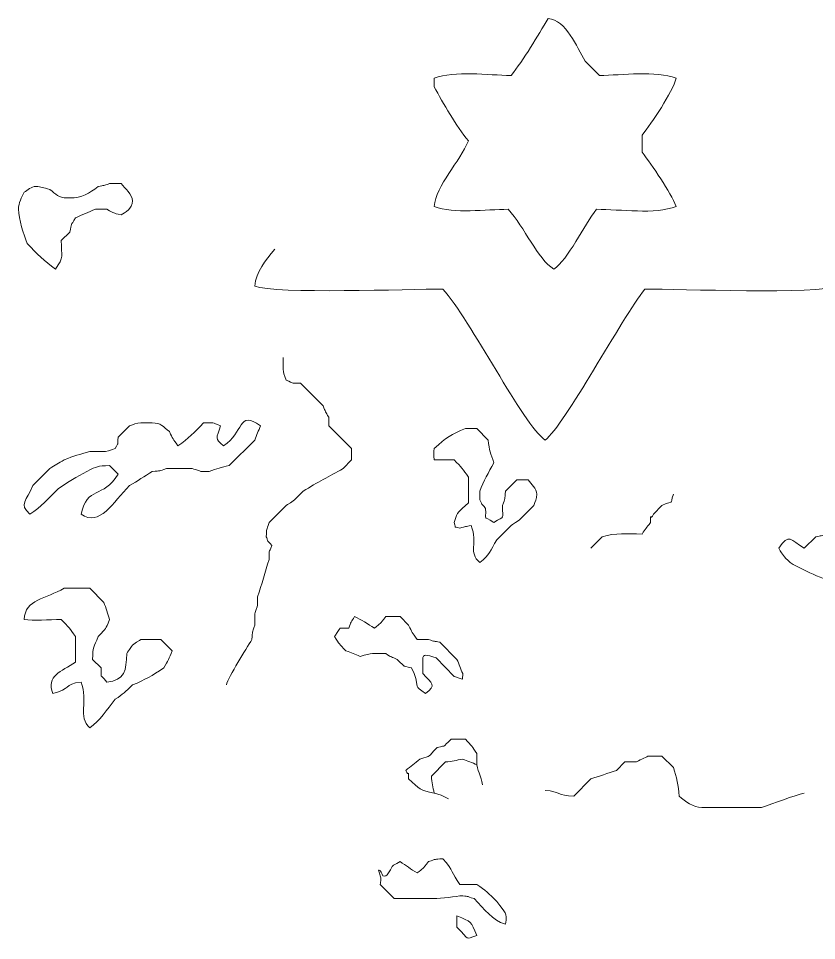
# Model space of a CAD drawing. Header units: millimetres. Extents: x -1760 to -1105, y 422 to 906.
# Drawn here: x -1323.11 to -1283.86, y 502.15 to 547.48 of the extents above; entities that cross this region are included whole.
import ezdxf

# ---------------------------------------------------------------- set-up
doc = ezdxf.new("R2010")
doc.units = ezdxf.units.MM
doc.header["$MEASUREMENT"] = 0
doc.layers.add('layer 1', color=7, linetype='Continuous')

msp = doc.modelspace()

# ---------------------------------------------------------------- linework, layer by layer
at = {"layer": 'layer 1', "color": 225, "lineweight": 0}
for points, knots in [([(-1290.7655, 538.2358), (-1291.8204, 537.8264), (-1293.5, 538.0957), (-1294.6857, 538.0959), (-1294.6857, 538.0959), (-1295.3085, 537.3065), (-1296.0821, 535.622), (-1296.7857, 535.1555), (-1296.7857, 535.1555), (-1297.5853, 535.6557), (-1298.2185, 537.2212), (-1299.0259, 538.0957), (-1299.0259, 538.0957), (-1300.1359, 538.0959), (-1301.6805, 537.8532), (-1302.666, 538.2358), (-1302.666, 538.2358), (-1302.5866, 539.2692), (-1301.3956, 540.435), (-1300.9861, 541.4559), (-1300.9861, 541.4559), (-1301.5722, 542.1787), (-1302.2349, 543.3104), (-1302.666, 544.1162), (-1302.666, 544.1162), (-1302.666, 544.1162), (-1302.666, 544.5363), (-1302.666, 544.5363), (-1302.666, 544.5363), (-1301.6458, 544.9323), (-1300.0337, 544.676), (-1298.8858, 544.6762), (-1298.8858, 544.6762), (-1298.2679, 545.4384), (-1297.5723, 546.6309), (-1297.0657, 547.4764), (-1297.0657, 547.4764), (-1296.1633, 547.3875), (-1295.6704, 546.0857), (-1295.2457, 545.3765), (-1295.2457, 545.3765), (-1295.2457, 545.3765), (-1294.5456, 544.6762), (-1294.5456, 544.6762), (-1294.5456, 544.6762), (-1293.398, 544.6764), (-1291.7857, 544.9323), (-1290.7656, 544.5363), (-1290.7656, 544.5363), (-1290.9493, 543.8452), (-1291.9649, 542.3452), (-1292.4455, 541.7362), (-1292.4455, 541.7362), (-1292.4455, 541.7362), (-1292.4455, 540.8959), (-1292.4455, 540.8959), (-1292.4455, 540.8959), (-1291.9416, 540.2744), (-1291.0584, 538.9286), (-1290.7655, 538.2358)], [0, 0, 0, 0, 0.0625, 0.0625, 0.0625, 0.0625, 0.125, 0.125, 0.125, 0.125, 0.1875, 0.1875, 0.1875, 0.1875, 0.25, 0.25, 0.25, 0.25, 0.3125, 0.3125, 0.3125, 0.3125, 0.375, 0.375, 0.375, 0.375, 0.4375, 0.4375, 0.4375, 0.4375, 0.5, 0.5, 0.5, 0.5, 0.5625, 0.5625, 0.5625, 0.5625, 0.625, 0.625, 0.625, 0.625, 0.6875, 0.6875, 0.6875, 0.6875, 0.75, 0.75, 0.75, 0.75, 0.8125, 0.8125, 0.8125, 0.8125, 0.875, 0.875, 0.875, 0.875, 1, 1, 1, 1]), ([(-1318.0669, 537.8158), (-1318.4952, 537.932), (-1318.346, 537.8798), (-1318.7668, 538.0955), (-1318.7668, 538.0955), (-1318.7668, 538.0955), (-1319.3267, 538.0957), (-1319.3267, 538.0957), (-1319.3267, 538.0957), (-1319.6652, 537.9599), (-1319.9754, 537.8299), (-1320.3069, 537.6756), (-1320.3069, 537.6756), (-1320.5552, 537.2547), (-1320.4894, 537.438), (-1320.5868, 536.9758), (-1320.5868, 536.9758), (-1320.5868, 536.9758), (-1321.0068, 536.5558), (-1321.0068, 536.5558), (-1321.0068, 536.5558), (-1321.0068, 535.769), (-1320.8521, 535.7658), (-1321.2869, 535.1555), (-1321.2869, 535.1555), (-1321.8522, 535.5377), (-1322.1798, 535.9085), (-1322.6869, 536.4156), (-1322.6869, 536.4156), (-1322.8414, 536.8621), (-1323.1068, 537.6066), (-1323.1068, 538.0959), (-1323.1068, 538.0959), (-1323.1068, 538.4305), (-1322.9537, 538.6631), (-1322.8269, 538.9358), (-1322.8269, 538.9358), (-1322.6699, 539.0366), (-1322.46, 539.2159), (-1322.2669, 539.2158), (-1322.2669, 539.2158), (-1321.9635, 539.2158), (-1321.9198, 539.1427), (-1321.567, 539.0761), (-1321.567, 539.0761), (-1321.2576, 538.8316), (-1321.1428, 538.6559), (-1320.727, 538.6561), (-1320.727, 538.6561), (-1320.727, 538.6561), (-1320.587, 538.6561), (-1320.587, 538.6561), (-1320.587, 538.6561), (-1319.9941, 538.6559), (-1319.6355, 538.8616), (-1319.1872, 539.2159), (-1319.1872, 539.2159), (-1318.8862, 539.2791), (-1318.9462, 539.2502), (-1318.627, 539.3558), (-1318.627, 539.3558), (-1318.627, 539.3558), (-1318.0669, 539.356), (-1318.0669, 539.356), (-1318.0669, 539.356), (-1317.859, 539.1306), (-1317.5071, 538.8256), (-1317.5071, 538.5159), (-1317.5071, 538.5159), (-1317.5071, 538.1118), (-1317.8489, 537.9587), (-1318.0671, 537.8161), (-1318.0671, 537.8161), (-1318.0671, 537.8161), (-1318.0669, 537.8158), (-1318.0669, 537.8158)], [0, 0, 0, 0, 0.05, 0.05, 0.05, 0.05, 0.1, 0.1, 0.1, 0.1, 0.15, 0.15, 0.15, 0.15, 0.2, 0.2, 0.2, 0.2, 0.25, 0.25, 0.25, 0.25, 0.3, 0.3, 0.3, 0.3, 0.35, 0.35, 0.35, 0.35, 0.4, 0.4, 0.4, 0.4, 0.45, 0.45, 0.45, 0.45, 0.5, 0.5, 0.5, 0.5, 0.55, 0.55, 0.55, 0.55, 0.6, 0.6, 0.6, 0.6, 0.65, 0.65, 0.65, 0.65, 0.7, 0.7, 0.7, 0.7, 0.75, 0.75, 0.75, 0.75, 0.8, 0.8, 0.8, 0.8, 0.85, 0.85, 0.85, 0.85, 0.9, 0.9, 0.9, 0.9, 1, 1, 1, 1]), ([(-1310.5066, 536.1353), (-1310.9687, 535.5653), (-1311.4305, 535.0463), (-1311.4868, 534.315), (-1311.4868, 534.315), (-1310.4734, 533.9218), (-1303.8721, 534.175), (-1302.2464, 534.175), (-1302.2464, 534.175), (-1300.8843, 532.6997), (-1298.2958, 527.477), (-1297.2063, 526.7547), (-1297.2063, 526.7547), (-1296.267, 527.4632), (-1293.434, 532.746), (-1292.306, 534.1751), (-1292.306, 534.1751), (-1290.6439, 534.175), (-1283.814, 533.9158), (-1282.7851, 534.3152), (-1282.7851, 534.3152), (-1283.0411, 534.7934), (-1283.2034, 534.9006), (-1283.3452, 535.4351)], [0, 0, 0, 0, 0.1428571, 0.1428571, 0.1428571, 0.1428571, 0.2857143, 0.2857143, 0.2857143, 0.2857143, 0.4285714, 0.4285714, 0.4285714, 0.4285714, 0.5714286, 0.5714286, 0.5714286, 0.5714286, 0.7142857, 0.7142857, 0.7142857, 0.7142857, 1, 1, 1, 1]), ([(-1312.8878, 514.7139), (-1312.7615, 515.1533), (-1311.9147, 516.475), (-1311.6277, 516.9539), (-1311.6277, 516.9539), (-1311.5898, 517.4347), (-1311.6327, 517.2065), (-1311.4877, 517.654), (-1311.4877, 517.654), (-1311.4877, 517.654), (-1311.4877, 518.2138), (-1311.4877, 518.2138), (-1311.4877, 518.2138), (-1311.4843, 518.2221), (-1311.3561, 518.6107), (-1311.3476, 518.6338), (-1311.3476, 518.6338), (-1311.3476, 518.6338), (-1311.3476, 519.0538), (-1311.3476, 519.0538), (-1311.3476, 519.0538), (-1311.1372, 519.6628), (-1310.9984, 520.265), (-1310.7878, 520.8739), (-1310.7878, 520.8739), (-1310.7878, 521.4366), (-1310.8119, 521.151), (-1310.6477, 521.574), (-1310.6477, 521.574), (-1310.9386, 521.8649), (-1310.8329, 521.8273), (-1310.9276, 521.9938), (-1310.9276, 521.9938), (-1310.8899, 522.4746), (-1310.9326, 522.2462), (-1310.7879, 522.6939), (-1310.7879, 522.6939), (-1310.7879, 522.6939), (-1309.9478, 523.534), (-1309.9478, 523.534), (-1309.9478, 523.534), (-1309.9312, 523.5423), (-1309.5516, 523.7988), (-1309.5278, 523.8138), (-1309.5278, 523.8138), (-1309.5278, 523.8138), (-1309.1078, 524.2339), (-1309.1078, 524.2339), (-1309.1078, 524.2339), (-1308.4099, 524.6902), (-1307.8306, 524.9449), (-1307.1476, 525.354), (-1307.1476, 525.354), (-1307.1476, 525.354), (-1306.7277, 525.7738), (-1306.7277, 525.7738), (-1306.7277, 525.7738), (-1306.7277, 525.7738), (-1306.7278, 526.3338), (-1306.7278, 526.3338), (-1306.7278, 526.3338), (-1306.7278, 526.3338), (-1307.8479, 527.4539), (-1307.8479, 527.4539), (-1307.8479, 527.4539), (-1307.8479, 527.4539), (-1307.8479, 527.8739), (-1307.8479, 527.8739), (-1307.8479, 527.8739), (-1308.0213, 528.1448), (-1308.0095, 528.1446), (-1308.1278, 528.4341), (-1308.1278, 528.4341), (-1308.1278, 528.4341), (-1309.2479, 529.554), (-1309.2479, 529.554), (-1309.2479, 529.554), (-1309.8106, 529.5541), (-1309.5248, 529.53), (-1309.948, 529.694), (-1309.948, 529.694), (-1310.1559, 530.2299), (-1310.0878, 530.2078), (-1310.0878, 530.8141)], [0, 0, 0, 0, 0.0454545, 0.0454545, 0.0454545, 0.0454545, 0.0909091, 0.0909091, 0.0909091, 0.0909091, 0.1363636, 0.1363636, 0.1363636, 0.1363636, 0.1818182, 0.1818182, 0.1818182, 0.1818182, 0.2272727, 0.2272727, 0.2272727, 0.2272727, 0.2727273, 0.2727273, 0.2727273, 0.2727273, 0.3181818, 0.3181818, 0.3181818, 0.3181818, 0.3636364, 0.3636364, 0.3636364, 0.3636364, 0.4090909, 0.4090909, 0.4090909, 0.4090909, 0.4545455, 0.4545455, 0.4545455, 0.4545455, 0.5, 0.5, 0.5, 0.5, 0.5454545, 0.5454545, 0.5454545, 0.5454545, 0.5909091, 0.5909091, 0.5909091, 0.5909091, 0.6363636, 0.6363636, 0.6363636, 0.6363636, 0.6818182, 0.6818182, 0.6818182, 0.6818182, 0.7272727, 0.7272727, 0.7272727, 0.7272727, 0.7727273, 0.7727273, 0.7727273, 0.7727273, 0.8181818, 0.8181818, 0.8181818, 0.8181818, 0.8636364, 0.8636364, 0.8636364, 0.8636364, 0.9090909, 0.9090909, 0.9090909, 0.9090909, 1, 1, 1, 1]), ([(-1311.4871, 526.7547), (-1311.4871, 526.7547), (-1312.7472, 525.4946), (-1312.7472, 525.4946), (-1312.7472, 525.4946), (-1313.1441, 525.4193), (-1313.3593, 525.3418), (-1313.7273, 525.2146), (-1313.7273, 525.2146), (-1313.7273, 525.2146), (-1314.1472, 525.2146), (-1314.1472, 525.2146), (-1314.1472, 525.2146), (-1314.1555, 525.218), (-1314.5438, 525.3461), (-1314.5672, 525.3543), (-1314.5672, 525.3543), (-1314.5672, 525.3543), (-1315.2671, 525.3545), (-1315.2671, 525.3545), (-1315.2671, 525.3545), (-1315.2671, 525.3545), (-1315.4072, 525.3545), (-1315.4072, 525.3545), (-1315.4072, 525.3545), (-1315.4072, 525.3545), (-1315.8271, 525.3543), (-1315.8271, 525.3543), (-1315.8271, 525.3543), (-1316.2381, 525.2182), (-1316.0847, 525.2485), (-1316.5271, 525.2146), (-1316.5271, 525.2146), (-1316.9146, 524.9612), (-1317.2561, 524.7486), (-1317.6471, 524.5144), (-1317.6471, 524.5144), (-1318.4671, 523.6945), (-1319.1163, 522.4653), (-1320.0273, 523.1144), (-1320.0273, 523.1144), (-1319.734, 524.5064), (-1318.9584, 523.8466), (-1318.2071, 525.0746), (-1318.2071, 525.0746), (-1318.2071, 525.0746), (-1318.6271, 525.4944), (-1318.6271, 525.4944), (-1318.6271, 525.4944), (-1319.2708, 525.4796), (-1319.1974, 525.4699), (-1319.7472, 525.2145), (-1319.7472, 525.2145), (-1320.2515, 524.9448), (-1320.6607, 524.6929), (-1321.1474, 524.3745), (-1321.1474, 524.3745), (-1321.6335, 523.8884), (-1321.9938, 523.4532), (-1322.5475, 523.1144), (-1322.5475, 523.1144), (-1323.1113, 523.5988), (-1322.7054, 523.7714), (-1322.4075, 524.5144), (-1322.4075, 524.5144), (-1322.4075, 524.5144), (-1321.5675, 525.3545), (-1321.5675, 525.3545), (-1321.5675, 525.3545), (-1321.3146, 525.5235), (-1321.1285, 525.635), (-1320.8676, 525.7743), (-1320.8676, 525.7743), (-1320.3615, 526.0096), (-1320.1158, 526.0296), (-1319.6077, 526.1943), (-1319.6077, 526.1943), (-1318.9871, 526.1945), (-1318.8988, 526.1204), (-1318.3474, 526.3344), (-1318.3474, 526.3344), (-1318.1731, 526.739), (-1318.2474, 526.3852), (-1318.2073, 526.8944), (-1318.2073, 526.8944), (-1318.2073, 526.8944), (-1317.6473, 527.4544), (-1317.6473, 527.4544), (-1317.6473, 527.4544), (-1317.4429, 527.528), (-1317.328, 527.5943), (-1317.0874, 527.5943), (-1317.0874, 527.5943), (-1317.0874, 527.5943), (-1316.5274, 527.5945), (-1316.5274, 527.5945), (-1316.5274, 527.5945), (-1316.1115, 527.5945), (-1315.9968, 527.4184), (-1315.6875, 527.1743), (-1315.6875, 527.1743), (-1315.5075, 526.796), (-1315.5303, 526.8325), (-1315.2673, 526.4746), (-1315.2673, 526.4746), (-1314.7399, 526.8309), (-1314.481, 527.1209), (-1314.0072, 527.5946), (-1314.0072, 527.5946), (-1313.4318, 527.5945), (-1313.6461, 527.6405), (-1313.1672, 527.4544), (-1313.1672, 527.4544), (-1313.3741, 526.8162), (-1313.4729, 526.8572), (-1313.0272, 526.4744), (-1313.0272, 526.4744), (-1312.0205, 527.1043), (-1312.3253, 528.2512), (-1311.2072, 527.4546), (-1311.2072, 527.4546), (-1311.3046, 527.2172), (-1311.4026, 526.9953), (-1311.4873, 526.7547), (-1311.4873, 526.7547), (-1311.4873, 526.7547), (-1311.4871, 526.7547), (-1311.4871, 526.7547)], [0, 0, 0, 0, 0.030303, 0.030303, 0.030303, 0.030303, 0.0606061, 0.0606061, 0.0606061, 0.0606061, 0.0909091, 0.0909091, 0.0909091, 0.0909091, 0.1212121, 0.1212121, 0.1212121, 0.1212121, 0.1515152, 0.1515152, 0.1515152, 0.1515152, 0.1818182, 0.1818182, 0.1818182, 0.1818182, 0.2121212, 0.2121212, 0.2121212, 0.2121212, 0.2424242, 0.2424242, 0.2424242, 0.2424242, 0.2727273, 0.2727273, 0.2727273, 0.2727273, 0.3030303, 0.3030303, 0.3030303, 0.3030303, 0.3333333, 0.3333333, 0.3333333, 0.3333333, 0.3636364, 0.3636364, 0.3636364, 0.3636364, 0.3939394, 0.3939394, 0.3939394, 0.3939394, 0.4242424, 0.4242424, 0.4242424, 0.4242424, 0.4545455, 0.4545455, 0.4545455, 0.4545455, 0.4848485, 0.4848485, 0.4848485, 0.4848485, 0.5151515, 0.5151515, 0.5151515, 0.5151515, 0.5454545, 0.5454545, 0.5454545, 0.5454545, 0.5757576, 0.5757576, 0.5757576, 0.5757576, 0.6060606, 0.6060606, 0.6060606, 0.6060606, 0.6363636, 0.6363636, 0.6363636, 0.6363636, 0.6666667, 0.6666667, 0.6666667, 0.6666667, 0.6969697, 0.6969697, 0.6969697, 0.6969697, 0.7272727, 0.7272727, 0.7272727, 0.7272727, 0.7575758, 0.7575758, 0.7575758, 0.7575758, 0.7878788, 0.7878788, 0.7878788, 0.7878788, 0.8181818, 0.8181818, 0.8181818, 0.8181818, 0.8484848, 0.8484848, 0.8484848, 0.8484848, 0.8787879, 0.8787879, 0.8787879, 0.8787879, 0.9090909, 0.9090909, 0.9090909, 0.9090909, 0.9393939, 0.9393939, 0.9393939, 0.9393939, 1, 1, 1, 1]), ([(-1300.846, 522.5545), (-1301.1468, 522.4914), (-1301.087, 522.5203), (-1301.406, 522.4145), (-1301.406, 522.4145), (-1301.7631, 522.5491), (-1301.5512, 522.3374), (-1301.686, 522.6944), (-1301.686, 522.6944), (-1301.5085, 523.3118), (-1301.4782, 523.1825), (-1300.9861, 523.6746), (-1300.9861, 523.6746), (-1300.9861, 523.6746), (-1300.9861, 524.9347), (-1300.9861, 524.9347), (-1300.9861, 524.9347), (-1301.2519, 525.3281), (-1301.326, 525.4066), (-1301.6861, 525.7747), (-1301.6861, 525.7747), (-1301.6861, 525.7747), (-1302.6662, 525.7747), (-1302.6662, 525.7747), (-1302.6662, 525.7747), (-1302.681, 525.9918), (-1302.714, 525.9177), (-1302.6662, 526.3347), (-1302.6662, 526.3347), (-1302.083, 526.873), (-1301.813, 527.0394), (-1301.1261, 527.3149), (-1301.1261, 527.3149), (-1301.1261, 527.3149), (-1300.5661, 527.3151), (-1300.5661, 527.3151), (-1300.5661, 527.3151), (-1300.5661, 527.3151), (-1300.0061, 526.7549), (-1300.0061, 526.7549), (-1300.0061, 526.7549), (-1299.9664, 526.2377), (-1299.8845, 526.0929), (-1299.7263, 525.635), (-1299.7263, 525.635), (-1300.0129, 525.1563), (-1300.2211, 524.7462), (-1300.426, 524.2346), (-1300.426, 524.2346), (-1300.426, 524.2346), (-1300.426, 523.8147), (-1300.426, 523.8147), (-1300.426, 523.8147), (-1300.2701, 523.4721), (-1300.3705, 523.6787), (-1300.1461, 523.3947), (-1300.1461, 523.3947), (-1300.0777, 522.6999), (-1300.3232, 523.0998), (-1299.7261, 522.6949), (-1299.7261, 522.6949), (-1299.1566, 523.0812), (-1299.3226, 522.7814), (-1299.3061, 523.5349), (-1299.3061, 523.5349), (-1299.17, 523.9459), (-1299.2003, 523.7924), (-1299.1663, 524.2348), (-1299.1663, 524.2348), (-1299.1663, 524.2348), (-1298.6062, 524.7948), (-1298.6062, 524.7948), (-1298.6062, 524.7948), (-1298.6062, 524.7948), (-1298.0462, 524.795), (-1298.0462, 524.795), (-1298.0462, 524.795), (-1297.8885, 524.5994), (-1297.6262, 524.3609), (-1297.6264, 524.0948), (-1297.6264, 524.0948), (-1297.6262, 523.8512), (-1297.697, 523.7437), (-1297.7663, 523.5349), (-1297.7663, 523.5349), (-1297.7663, 523.5349), (-1298.4664, 522.835), (-1298.4664, 522.835), (-1298.4664, 522.835), (-1298.4829, 522.8267), (-1298.8624, 522.5701), (-1298.8862, 522.5549), (-1298.8862, 522.5549), (-1298.8862, 522.5549), (-1299.5861, 521.8552), (-1299.5861, 521.8552), (-1299.5861, 521.8552), (-1299.908, 521.3175), (-1299.9381, 521.1032), (-1300.426, 520.7347), (-1300.426, 520.7347), (-1301.0123, 521.2383), (-1300.5035, 521.6719), (-1300.846, 522.5551), (-1300.846, 522.5551), (-1300.846, 522.5551), (-1300.846, 522.5545), (-1300.846, 522.5545)], [0, 0, 0, 0, 0.0357143, 0.0357143, 0.0357143, 0.0357143, 0.0714286, 0.0714286, 0.0714286, 0.0714286, 0.1071429, 0.1071429, 0.1071429, 0.1071429, 0.1428571, 0.1428571, 0.1428571, 0.1428571, 0.1785714, 0.1785714, 0.1785714, 0.1785714, 0.2142857, 0.2142857, 0.2142857, 0.2142857, 0.25, 0.25, 0.25, 0.25, 0.2857143, 0.2857143, 0.2857143, 0.2857143, 0.3214286, 0.3214286, 0.3214286, 0.3214286, 0.3571429, 0.3571429, 0.3571429, 0.3571429, 0.3928571, 0.3928571, 0.3928571, 0.3928571, 0.4285714, 0.4285714, 0.4285714, 0.4285714, 0.4642857, 0.4642857, 0.4642857, 0.4642857, 0.5, 0.5, 0.5, 0.5, 0.5357143, 0.5357143, 0.5357143, 0.5357143, 0.5714286, 0.5714286, 0.5714286, 0.5714286, 0.6071429, 0.6071429, 0.6071429, 0.6071429, 0.6428571, 0.6428571, 0.6428571, 0.6428571, 0.6785714, 0.6785714, 0.6785714, 0.6785714, 0.7142857, 0.7142857, 0.7142857, 0.7142857, 0.75, 0.75, 0.75, 0.75, 0.7857143, 0.7857143, 0.7857143, 0.7857143, 0.8214286, 0.8214286, 0.8214286, 0.8214286, 0.8571429, 0.8571429, 0.8571429, 0.8571429, 0.8928571, 0.8928571, 0.8928571, 0.8928571, 0.9285714, 0.9285714, 0.9285714, 0.9285714, 1, 1, 1, 1]), ([(-1294.9656, 521.4343), (-1294.9656, 521.4343), (-1294.4057, 521.9943), (-1294.4057, 521.9943), (-1294.4057, 521.9943), (-1293.7409, 522.2099), (-1293.188, 522.1344), (-1292.4455, 522.1342), (-1292.4455, 522.1342), (-1292.276, 522.3991), (-1292.2302, 522.4408), (-1292.0256, 522.6944), (-1292.0256, 522.6944), (-1292.0256, 523.2523), (-1292.049, 522.7348), (-1291.8857, 523.1144), (-1291.8857, 523.1144), (-1291.8857, 523.1144), (-1291.4659, 523.5342), (-1291.4659, 523.5342), (-1291.4659, 523.5342), (-1290.8037, 523.8635), (-1291.1032, 523.4749), (-1290.9057, 524.0941)], [0, 0, 0, 0, 0.1428571, 0.1428571, 0.1428571, 0.1428571, 0.2857143, 0.2857143, 0.2857143, 0.2857143, 0.4285714, 0.4285714, 0.4285714, 0.4285714, 0.5714286, 0.5714286, 0.5714286, 0.5714286, 0.7142857, 0.7142857, 0.7142857, 0.7142857, 1, 1, 1, 1]), ([(-1277.1857, 519.8941), (-1277.6574, 520.1828), (-1277.7547, 520.3232), (-1278.1657, 520.734), (-1278.1657, 520.734), (-1278.2896, 521.0784), (-1278.2439, 520.9741), (-1278.3058, 521.2941), (-1278.3058, 521.2941), (-1278.6189, 521.6802), (-1278.7718, 521.8917), (-1279.1457, 522.2743), (-1279.1457, 522.2743), (-1279.1457, 522.2743), (-1279.7058, 522.2743), (-1279.7058, 522.2743), (-1279.7058, 522.2743), (-1280.0483, 522.1182), (-1279.8419, 522.2185), (-1280.1258, 521.9943), (-1280.1258, 521.9943), (-1280.6793, 521.9827), (-1280.7295, 521.8938), (-1281.2458, 521.8545), (-1281.2458, 521.8545), (-1281.827, 521.286), (-1282.1669, 521.2863), (-1282.3659, 520.5942), (-1282.3659, 520.5942), (-1281.912, 519.9093), (-1281.2077, 519.9542), (-1280.4059, 519.4741), (-1280.4059, 519.4741), (-1280.0776, 519.1458), (-1280.1811, 519.2376), (-1279.9859, 518.9141), (-1279.9859, 518.9141), (-1280.3734, 518.392), (-1280.3663, 518.5094), (-1281.1059, 518.8753), (-1281.1059, 518.8753), (-1281.6203, 519.1298), (-1281.9965, 519.2799), (-1282.5061, 519.5087), (-1282.5061, 519.5087), (-1283.4122, 519.9156), (-1284.3208, 520.228), (-1285.1664, 520.7342), (-1285.1664, 520.7342), (-1285.5222, 521.09), (-1285.4899, 521.0477), (-1285.7262, 521.4345), (-1285.7262, 521.4345), (-1285.1985, 522.2123), (-1285.1696, 521.8493), (-1284.4661, 521.4343), (-1284.4661, 521.4343), (-1284.4661, 521.4343), (-1283.9063, 521.9943), (-1283.9063, 521.9943), (-1283.9063, 521.9943), (-1283.6055, 522.0575), (-1283.6653, 522.0286), (-1283.3462, 522.1342), (-1283.3462, 522.1342), (-1282.933, 522.0476), (-1282.9243, 522.1259), (-1282.7862, 522.1344), (-1282.7862, 522.1344), (-1282.5204, 522.5276), (-1282.4465, 522.6062), (-1282.0863, 522.9743), (-1282.0863, 522.9743), (-1282.0863, 522.9743), (-1281.2463, 522.9745), (-1281.2463, 522.9745), (-1281.2463, 522.9745), (-1280.9871, 523.1835), (-1280.8052, 523.3246), (-1280.5464, 523.5344), (-1280.5464, 523.5344), (-1280.2457, 523.5973), (-1280.3055, 523.5684), (-1279.9864, 523.6744), (-1279.9864, 523.6744), (-1279.9864, 523.6744), (-1278.8665, 523.6744), (-1278.8665, 523.6744), (-1278.8665, 523.6744), (-1278.8665, 523.6744), (-1278.1663, 522.9743), (-1278.1663, 522.9743), (-1278.1663, 522.9743), (-1277.6777, 522.2272), (-1277.3452, 521.6072), (-1276.9063, 520.8743), (-1276.9063, 520.8743), (-1276.864, 520.1058), (-1276.5818, 520.3627), (-1277.1862, 519.8941), (-1277.1862, 519.8941), (-1277.1862, 519.8941), (-1277.1857, 519.8941), (-1277.1857, 519.8941)], [0, 0, 0, 0, 0.037037, 0.037037, 0.037037, 0.037037, 0.0740741, 0.0740741, 0.0740741, 0.0740741, 0.1111111, 0.1111111, 0.1111111, 0.1111111, 0.1481481, 0.1481481, 0.1481481, 0.1481481, 0.1851852, 0.1851852, 0.1851852, 0.1851852, 0.2222222, 0.2222222, 0.2222222, 0.2222222, 0.2592593, 0.2592593, 0.2592593, 0.2592593, 0.2962963, 0.2962963, 0.2962963, 0.2962963, 0.3333333, 0.3333333, 0.3333333, 0.3333333, 0.3703704, 0.3703704, 0.3703704, 0.3703704, 0.4074074, 0.4074074, 0.4074074, 0.4074074, 0.4444444, 0.4444444, 0.4444444, 0.4444444, 0.4814815, 0.4814815, 0.4814815, 0.4814815, 0.5185185, 0.5185185, 0.5185185, 0.5185185, 0.5555556, 0.5555556, 0.5555556, 0.5555556, 0.5925926, 0.5925926, 0.5925926, 0.5925926, 0.6296296, 0.6296296, 0.6296296, 0.6296296, 0.6666667, 0.6666667, 0.6666667, 0.6666667, 0.7037037, 0.7037037, 0.7037037, 0.7037037, 0.7407407, 0.7407407, 0.7407407, 0.7407407, 0.7777778, 0.7777778, 0.7777778, 0.7777778, 0.8148148, 0.8148148, 0.8148148, 0.8148148, 0.8518519, 0.8518519, 0.8518519, 0.8518519, 0.8888889, 0.8888889, 0.8888889, 0.8888889, 0.9259259, 0.9259259, 0.9259259, 0.9259259, 1, 1, 1, 1]), ([(-1315.9668, 515.5542), (-1316.56, 515.1664), (-1316.856, 514.9753), (-1317.5071, 514.7143), (-1317.5071, 514.7143), (-1317.8754, 514.3537), (-1317.9537, 514.28), (-1318.347, 514.014), (-1318.347, 514.014), (-1318.7587, 513.5064), (-1319.1034, 512.9478), (-1319.6071, 512.614), (-1319.6071, 512.614), (-1320.2067, 513.1291), (-1319.6694, 513.9329), (-1320.0271, 514.8542), (-1320.0271, 514.8542), (-1320.9069, 514.7674), (-1320.5067, 514.4882), (-1321.4271, 514.2943), (-1321.4271, 514.2943), (-1321.7488, 515.172), (-1321.0279, 515.3629), (-1320.307, 515.8343), (-1320.307, 515.8343), (-1320.307, 515.8343), (-1320.3072, 517.0945), (-1320.3072, 517.0945), (-1320.3072, 517.0945), (-1320.573, 517.4878), (-1320.6469, 517.5663), (-1321.007, 517.9344), (-1321.007, 517.9344), (-1321.6236, 517.9344), (-1322.3791, 517.8452), (-1322.8271, 517.9344), (-1322.8271, 517.9344), (-1322.7923, 518.9358), (-1321.7467, 518.9474), (-1320.8671, 519.4745), (-1320.8671, 519.4745), (-1320.8671, 519.4745), (-1319.607, 519.4745), (-1319.607, 519.4745), (-1319.607, 519.4745), (-1319.607, 519.4745), (-1318.9069, 518.7744), (-1318.9069, 518.7744), (-1318.9069, 518.7744), (-1318.81, 518.4941), (-1318.7241, 518.2149), (-1318.627, 517.9344), (-1318.627, 517.9344), (-1318.8653, 517.3707), (-1318.736, 517.5831), (-1319.187, 517.0943), (-1319.187, 517.0943), (-1319.4006, 516.5614), (-1319.4533, 516.5993), (-1319.4669, 515.9742), (-1319.4669, 515.9742), (-1319.4669, 515.9742), (-1319.0471, 515.5544), (-1319.0471, 515.5544), (-1319.0471, 515.5544), (-1318.9896, 514.8236), (-1319.1674, 515.4161), (-1318.767, 514.8543), (-1318.767, 514.8543), (-1317.8761, 514.9424), (-1317.8048, 515.4373), (-1317.7868, 516.2543), (-1317.7868, 516.2543), (-1317.7785, 516.2711), (-1317.5221, 516.6505), (-1317.5069, 516.6745), (-1317.5069, 516.6745), (-1317.4903, 516.6828), (-1317.1107, 516.9391), (-1317.0869, 516.9544), (-1317.0869, 516.9544), (-1317.0869, 516.9544), (-1316.1067, 516.9544), (-1316.1067, 516.9544), (-1316.1067, 516.9544), (-1316.1067, 516.9544), (-1315.5467, 516.3944), (-1315.5467, 516.3944), (-1315.5467, 516.3944), (-1315.6984, 516.0167), (-1315.7589, 515.907), (-1315.9667, 515.5544), (-1315.9667, 515.5544), (-1315.9667, 515.5544), (-1315.9668, 515.5542), (-1315.9668, 515.5542)], [0, 0, 0, 0, 0.04, 0.04, 0.04, 0.04, 0.08, 0.08, 0.08, 0.08, 0.12, 0.12, 0.12, 0.12, 0.16, 0.16, 0.16, 0.16, 0.2, 0.2, 0.2, 0.2, 0.24, 0.24, 0.24, 0.24, 0.28, 0.28, 0.28, 0.28, 0.32, 0.32, 0.32, 0.32, 0.36, 0.36, 0.36, 0.36, 0.4, 0.4, 0.4, 0.4, 0.44, 0.44, 0.44, 0.44, 0.48, 0.48, 0.48, 0.48, 0.52, 0.52, 0.52, 0.52, 0.56, 0.56, 0.56, 0.56, 0.6, 0.6, 0.6, 0.6, 0.64, 0.64, 0.64, 0.64, 0.68, 0.68, 0.68, 0.68, 0.72, 0.72, 0.72, 0.72, 0.76, 0.76, 0.76, 0.76, 0.8, 0.8, 0.8, 0.8, 0.84, 0.84, 0.84, 0.84, 0.88, 0.88, 0.88, 0.88, 0.92, 0.92, 0.92, 0.92, 1, 1, 1, 1]), ([(-1303.2317, 515.9613), (-1303.232, 516.2596), (-1303.0583, 516.2055), (-1302.5639, 516.045), (-1302.5639, 516.045), (-1302.5639, 516.045), (-1301.687, 515.1341), (-1301.687, 515.1341), (-1301.687, 515.1341), (-1301.6787, 515.1307), (-1301.2907, 515.0023), (-1301.2665, 514.9939), (-1301.2665, 514.9939), (-1301.2665, 514.9939), (-1301.2662, 515.2738), (-1301.2662, 515.2738), (-1301.2662, 515.2738), (-1301.3586, 515.5045), (-1301.4519, 515.7442), (-1301.5461, 515.974), (-1301.5461, 515.974), (-1301.5461, 515.974), (-1302.3861, 516.814), (-1302.3861, 516.814), (-1302.3861, 516.814), (-1302.706, 516.8759), (-1302.6018, 516.8306), (-1302.9459, 516.9541), (-1302.9459, 516.9541), (-1302.9459, 516.9541), (-1303.5059, 516.9539), (-1303.5059, 516.9539), (-1303.5059, 516.9539), (-1303.7689, 517.3123), (-1303.746, 517.2754), (-1303.9259, 517.6541), (-1303.9259, 517.6541), (-1303.9259, 517.6541), (-1304.3459, 518.0741), (-1304.3459, 518.0741), (-1304.3459, 518.0741), (-1304.3459, 518.0741), (-1305.0458, 518.0739), (-1305.0458, 518.0739), (-1305.0458, 518.0739), (-1305.3707, 517.6824), (-1305.267, 517.7674), (-1305.6058, 517.5141), (-1305.6058, 517.5141), (-1305.9279, 517.7039), (-1306.2447, 517.9298), (-1306.586, 518.0741), (-1306.586, 518.0741), (-1306.7515, 517.8152), (-1306.7612, 517.8055), (-1306.8663, 517.5141), (-1306.8663, 517.5141), (-1306.8663, 517.5141), (-1307.2866, 517.5139), (-1307.2866, 517.5139), (-1307.2866, 517.5139), (-1307.3015, 517.4936), (-1307.5607, 517.1005), (-1307.5667, 517.0939), (-1307.5667, 517.0939), (-1307.327, 516.6965), (-1307.3595, 516.7546), (-1307.0067, 516.3942), (-1307.0067, 516.3942), (-1306.7118, 516.2963), (-1306.5828, 516.2423), (-1306.3066, 516.1139), (-1306.3066, 516.1139), (-1305.7256, 516.3025), (-1305.6829, 516.2541), (-1305.0465, 516.254), (-1305.0465, 516.254), (-1304.7758, 516.0808), (-1304.7758, 516.0926), (-1304.4867, 515.9742), (-1304.4867, 515.9742), (-1303.9732, 515.5011), (-1304.3306, 515.7105), (-1303.7869, 515.5541), (-1303.7869, 515.5541), (-1303.7869, 515.5541), (-1303.647, 515.274), (-1303.647, 515.274), (-1303.647, 515.274), (-1303.3973, 514.5046), (-1303.7165, 514.7213), (-1303.087, 514.2941), (-1303.087, 514.2941), (-1302.5575, 514.7487), (-1302.7448, 514.7392), (-1303.2271, 515.2741), (-1303.2271, 515.2741), (-1303.2271, 515.2741), (-1303.2317, 515.9613), (-1303.2317, 515.9613)], [0, 0, 0, 0, 0.0384615, 0.0384615, 0.0384615, 0.0384615, 0.0769231, 0.0769231, 0.0769231, 0.0769231, 0.1153846, 0.1153846, 0.1153846, 0.1153846, 0.1538462, 0.1538462, 0.1538462, 0.1538462, 0.1923077, 0.1923077, 0.1923077, 0.1923077, 0.2307692, 0.2307692, 0.2307692, 0.2307692, 0.2692308, 0.2692308, 0.2692308, 0.2692308, 0.3076923, 0.3076923, 0.3076923, 0.3076923, 0.3461538, 0.3461538, 0.3461538, 0.3461538, 0.3846154, 0.3846154, 0.3846154, 0.3846154, 0.4230769, 0.4230769, 0.4230769, 0.4230769, 0.4615385, 0.4615385, 0.4615385, 0.4615385, 0.5, 0.5, 0.5, 0.5, 0.5384615, 0.5384615, 0.5384615, 0.5384615, 0.5769231, 0.5769231, 0.5769231, 0.5769231, 0.6153846, 0.6153846, 0.6153846, 0.6153846, 0.6538462, 0.6538462, 0.6538462, 0.6538462, 0.6923077, 0.6923077, 0.6923077, 0.6923077, 0.7307692, 0.7307692, 0.7307692, 0.7307692, 0.7692308, 0.7692308, 0.7692308, 0.7692308, 0.8076923, 0.8076923, 0.8076923, 0.8076923, 0.8461538, 0.8461538, 0.8461538, 0.8461538, 0.8846154, 0.8846154, 0.8846154, 0.8846154, 0.9230769, 0.9230769, 0.9230769, 0.9230769, 1, 1, 1, 1]), ([(-1301.9671, 509.1136), (-1302.3845, 509.3327), (-1302.246, 509.2792), (-1302.667, 509.3935), (-1302.667, 509.3935), (-1303.3368, 509.535), (-1303.4054, 509.6121), (-1303.9272, 510.0936), (-1303.9272, 510.0936), (-1303.9272, 510.6515), (-1303.9039, 510.134), (-1304.0672, 510.5136), (-1304.0672, 510.5136), (-1303.8077, 510.723), (-1303.6259, 510.8637), (-1303.3671, 511.0736), (-1303.3671, 511.0736), (-1302.7686, 511.2456), (-1303.0249, 511.1467), (-1302.5272, 511.6335), (-1302.5272, 511.6335), (-1301.9634, 511.7868), (-1302.3383, 511.5929), (-1301.8273, 512.0537), (-1301.8273, 512.0537), (-1301.8273, 512.0537), (-1301.1274, 512.0535), (-1301.1274, 512.0535), (-1301.1274, 512.0535), (-1300.8243, 511.7245), (-1300.797, 511.6929), (-1300.5673, 511.3537), (-1300.5673, 511.3537), (-1300.5673, 511.3537), (-1300.5673, 510.7937), (-1300.5673, 510.7937), (-1300.5673, 510.7937), (-1300.4705, 510.3337), (-1300.3842, 510.2735), (-1300.2874, 509.8135)], [0, 0, 0, 0, 0.0909091, 0.0909091, 0.0909091, 0.0909091, 0.1818182, 0.1818182, 0.1818182, 0.1818182, 0.2727273, 0.2727273, 0.2727273, 0.2727273, 0.3636364, 0.3636364, 0.3636364, 0.3636364, 0.4545455, 0.4545455, 0.4545455, 0.4545455, 0.5454545, 0.5454545, 0.5454545, 0.5454545, 0.6363636, 0.6363636, 0.6363636, 0.6363636, 0.7272727, 0.7272727, 0.7272727, 0.7272727, 0.8181818, 0.8181818, 0.8181818, 0.8181818, 1, 1, 1, 1]), ([(-1302.6667, 509.3935), (-1302.7256, 509.705), (-1302.7812, 509.9012), (-1302.8069, 510.2335), (-1302.8069, 510.2335), (-1302.8069, 510.2335), (-1302.1067, 510.9338), (-1302.1067, 510.9338), (-1302.1067, 510.9338), (-1301.7743, 510.9592), (-1301.5782, 511.0147), (-1301.2667, 511.0735), (-1301.2667, 511.0735), (-1301.0372, 510.9795), (-1300.7973, 510.886), (-1300.5668, 510.7937)], [0, 0, 0, 0, 0.2, 0.2, 0.2, 0.2, 0.4, 0.4, 0.4, 0.4, 0.6, 0.6, 0.6, 0.6, 1, 1, 1, 1]), ([(-1297.2063, 509.5338), (-1296.4695, 509.477), (-1296.6155, 509.2713), (-1295.8061, 509.2538), (-1295.8061, 509.2538), (-1295.8061, 509.2538), (-1294.9661, 510.0938), (-1294.9661, 510.0938), (-1294.9661, 510.0938), (-1294.5474, 510.2388), (-1294.1249, 510.369), (-1293.706, 510.5138), (-1293.706, 510.5138), (-1293.706, 510.5138), (-1293.286, 510.9339), (-1293.286, 510.9339), (-1293.286, 510.9339), (-1293.286, 510.9339), (-1292.7262, 510.9339), (-1292.7262, 510.9339), (-1292.7262, 510.9339), (-1292.6368, 510.9847), (-1292.2633, 511.1629), (-1292.1662, 511.2137), (-1292.1662, 511.2137), (-1292.1662, 511.2137), (-1291.4662, 511.2139), (-1291.4662, 511.2139), (-1291.4662, 511.2139), (-1291.4662, 511.2139), (-1290.9062, 510.6537), (-1290.9062, 510.6537), (-1290.9062, 510.6537), (-1290.7565, 510.1921), (-1290.6378, 509.7795), (-1290.6263, 509.2538), (-1290.6263, 509.2538), (-1290.2832, 508.9831), (-1289.9583, 508.6936), (-1289.506, 508.6938), (-1289.506, 508.6938), (-1289.506, 508.6938), (-1286.986, 508.6936), (-1286.986, 508.6936), (-1286.986, 508.6936), (-1286.986, 508.6936), (-1286.566, 508.6938), (-1286.566, 508.6938), (-1286.566, 508.6938), (-1285.9966, 508.8781), (-1284.9484, 509.2919), (-1284.4658, 509.3935)], [0, 0, 0, 0, 0.0714286, 0.0714286, 0.0714286, 0.0714286, 0.1428571, 0.1428571, 0.1428571, 0.1428571, 0.2142857, 0.2142857, 0.2142857, 0.2142857, 0.2857143, 0.2857143, 0.2857143, 0.2857143, 0.3571429, 0.3571429, 0.3571429, 0.3571429, 0.4285714, 0.4285714, 0.4285714, 0.4285714, 0.5, 0.5, 0.5, 0.5, 0.5714286, 0.5714286, 0.5714286, 0.5714286, 0.6428571, 0.6428571, 0.6428571, 0.6428571, 0.7142857, 0.7142857, 0.7142857, 0.7142857, 0.7857143, 0.7857143, 0.7857143, 0.7857143, 0.8571429, 0.8571429, 0.8571429, 0.8571429, 1, 1, 1, 1]), ([(-1305.1867, 505.3336), (-1305.1049, 505.2862), (-1304.9992, 505.3287), (-1304.9068, 505.4735), (-1304.9068, 505.4735), (-1304.6048, 505.9744), (-1304.8474, 505.7316), (-1304.3468, 506.0334), (-1304.3468, 506.0334), (-1304.0351, 505.8429), (-1303.8187, 505.6644), (-1303.5068, 505.4735), (-1303.5068, 505.4735), (-1303.168, 505.7268), (-1303.2717, 505.6416), (-1302.9468, 506.0335), (-1302.9468, 506.0335), (-1302.5358, 506.1697), (-1302.6894, 506.1394), (-1302.2471, 506.1734), (-1302.2471, 506.1734), (-1301.6733, 505.5524), (-1301.8415, 505.5056), (-1301.4069, 504.9135), (-1301.4069, 504.9135), (-1301.4069, 504.9135), (-1300.567, 504.9133), (-1300.567, 504.9133), (-1300.567, 504.9133), (-1300.1269, 504.6159), (-1299.9893, 504.4757), (-1299.5868, 504.0733), (-1299.5868, 504.0733), (-1299.1707, 503.4369), (-1299.0527, 503.5973), (-1299.167, 502.9535), (-1299.167, 502.9535), (-1299.8163, 503.1399), (-1300.1869, 503.6929), (-1300.7074, 504.2134), (-1300.7074, 504.2134), (-1301.155, 504.3584), (-1300.9266, 504.3157), (-1301.4073, 504.3534), (-1301.4073, 504.3534), (-1301.8467, 504.2727), (-1302.525, 504.2039), (-1302.8069, 504.2136), (-1302.8069, 504.2136), (-1302.8069, 504.2136), (-1304.6269, 504.2134), (-1304.6269, 504.2134), (-1304.6269, 504.2134), (-1304.6269, 504.2134), (-1305.327, 504.9135), (-1305.327, 504.9135), (-1305.327, 504.9135), (-1305.289, 505.0745), (-1305.2457, 505.168), (-1305.397, 505.6134), (-1305.397, 505.6134), (-1305.2878, 505.5742), (-1305.3705, 505.6869), (-1305.1869, 505.3335), (-1305.1869, 505.3335), (-1305.1869, 505.3335), (-1305.1867, 505.3336), (-1305.1867, 505.3336)], [0, 0, 0, 0, 0.0555556, 0.0555556, 0.0555556, 0.0555556, 0.1111111, 0.1111111, 0.1111111, 0.1111111, 0.1666667, 0.1666667, 0.1666667, 0.1666667, 0.2222222, 0.2222222, 0.2222222, 0.2222222, 0.2777778, 0.2777778, 0.2777778, 0.2777778, 0.3333333, 0.3333333, 0.3333333, 0.3333333, 0.3888889, 0.3888889, 0.3888889, 0.3888889, 0.4444444, 0.4444444, 0.4444444, 0.4444444, 0.5, 0.5, 0.5, 0.5, 0.5555556, 0.5555556, 0.5555556, 0.5555556, 0.6111111, 0.6111111, 0.6111111, 0.6111111, 0.6666667, 0.6666667, 0.6666667, 0.6666667, 0.7222222, 0.7222222, 0.7222222, 0.7222222, 0.7777778, 0.7777778, 0.7777778, 0.7777778, 0.8333333, 0.8333333, 0.8333333, 0.8333333, 0.8888889, 0.8888889, 0.8888889, 0.8888889, 1, 1, 1, 1]), ([(-1300.567, 502.3934), (-1301.2237, 502.2031), (-1300.8707, 502.152), (-1301.5472, 502.8134), (-1301.5472, 502.8134), (-1301.5472, 502.8134), (-1301.5472, 503.3734), (-1301.5472, 503.3734), (-1301.5472, 503.3734), (-1300.8333, 503.0715), (-1300.8688, 503.1073), (-1300.567, 502.3933), (-1300.567, 502.3933), (-1300.567, 502.3933), (-1300.567, 502.3934), (-1300.567, 502.3934)], [0, 0, 0, 0, 0.2, 0.2, 0.2, 0.2, 0.4, 0.4, 0.4, 0.4, 0.6, 0.6, 0.6, 0.6, 1, 1, 1, 1])]:
    msp.add_open_spline(points, degree=3, knots=knots, dxfattribs=at)

doc.saveas('drawing.dxf')
